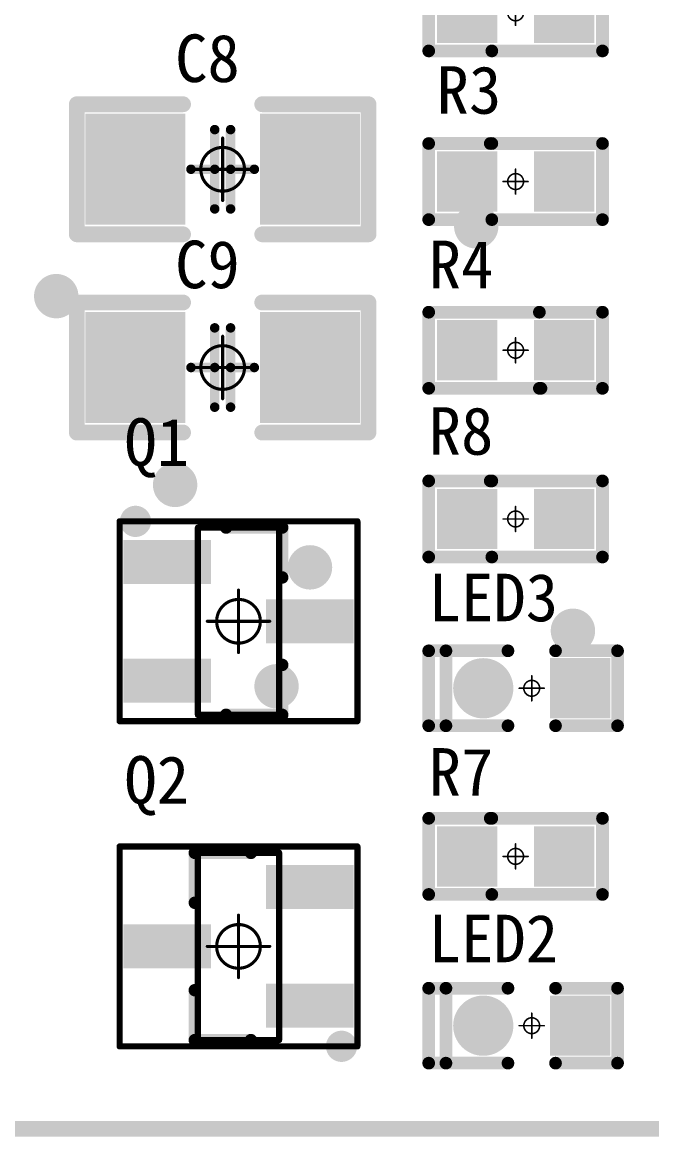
# Model space of a CAD drawing. Header units: millimetres. Extents: x 2.06 to 5.45, y 2.78 to 4.16.
# Drawn here: x 3.184 to 3.581, y 2.925 to 3.628 of the extents above; entities that cross this region are included whole.
import ezdxf

# ---------------------------------------------------------------- set-up
doc = ezdxf.new("R2010")
doc.units = ezdxf.units.MM
doc.header["$MEASUREMENT"] = 0
for name, color, linetype in [('BottomSolder', 6, 'Continuous'), ('Mechanical1', 6, 'Continuous'), ('Mechanical13', 56, 'Continuous'), ('Mechanical15', 56, 'Continuous'), ('MultiLayer', 9, 'Continuous'), ('TopOverlay', 2, 'Continuous'), ('TopPaste', 8, 'Continuous'), ('TopSolder', 216, 'Continuous'), ('ViaHoleLayer', 16, 'Continuous')]:
    doc.layers.add(name, color=color, linetype=linetype)

# ---------------------------------------------------------------- blocks, each defined once
blk = doc.blocks.new('R_0603_L_31')
at = {"layer": 'Mechanical15', "const_width": 0.001}
for points in [[(0, -0.00787), (0, 0.00787)], [(-0.00787, 0), (0.00787, 0)]]:
    blk.add_lwpolyline(points, dxfattribs=at)
at = {"layer": 'Mechanical15'}
for points, const_width in [([(-0.00025, 0.00787, 1), (0.00025, 0.00787, 1)], 0.0005), ([(-0.00812, 0, 1), (-0.00762, 0, 1)], 0.0005), ([(0.005, 0, 1), (-0.005, 0, 1)], 0.001), ([(-0.00525, 0, 1), (-0.00475, 0, 1)], 0.0005), ([(0.00475, 0, 1), (0.00525, 0, 1)], 0.0005), ([(0.00762, 0, 1), (0.00812, 0, 1)], 0.0005), ([(-0.00025, -0.00787, 1), (0.00025, -0.00787, 1)], 0.0005)]:
    blk.add_lwpolyline(points, format="xyb", close=True, dxfattribs=dict(at, const_width=const_width))
at = {"layer": 'TopOverlay', "const_width": 0.008}
for points in [[(-0.05482, 0.024), (-0.015, 0.024)], [(-0.05482, -0.024), (-0.05482, 0.024)], [(-0.016, 0.024), (0.05482, 0.024)], [(0.05482, -0.024), (0.05482, 0.024)], [(-0.05482, -0.024), (-0.015, -0.024)], [(-0.015, -0.024), (0.05482, -0.024)]]:
    blk.add_lwpolyline(points, dxfattribs=at)
at = {"layer": 'TopOverlay', "const_width": 0.004}
for points in [[(-0.05682, 0.024, 1), (-0.05282, 0.024, 1)], [(-0.05682, 0.024, 1), (-0.05282, 0.024, 1)], [(-0.018, 0.024, 1), (-0.014, 0.024, 1)], [(-0.017, 0.024, 1), (-0.013, 0.024, 1)], [(0.05282, 0.024, 1), (0.05682, 0.024, 1)], [(0.05282, 0.024, 1), (0.05682, 0.024, 1)], [(-0.05682, -0.024, 1), (-0.05282, -0.024, 1)], [(-0.05682, -0.024, 1), (-0.05282, -0.024, 1)], [(-0.017, -0.024, 1), (-0.013, -0.024, 1)], [(-0.017, -0.024, 1), (-0.013, -0.024, 1)], [(0.05282, -0.024, 1), (0.05682, -0.024, 1)], [(0.05282, -0.024, 1), (0.05682, -0.024, 1)]]:
    blk.add_lwpolyline(points, format="xyb", close=True, dxfattribs=at)
at = {"layer": 'TopPaste'}
for points in [[(-0.04559, -0.015), (-0.01559, -0.015), (-0.04559, 0.015), (-0.01559, 0.015)], [(0.01559, -0.015), (0.04559, -0.015), (0.01559, 0.015), (0.04559, 0.015)]]:
    blk.add_solid(points, dxfattribs=at)
at = {"layer": 'TopSolder'}
for points in [[(-0.04959, -0.019), (-0.01159, -0.019), (-0.04959, 0.019), (-0.01159, 0.019)], [(0.01159, -0.019), (0.04959, -0.019), (0.01159, 0.019), (0.04959, 0.019)]]:
    blk.add_solid(points, dxfattribs=at)
blk = doc.blocks.new('R_0603_L_32')
at = {"layer": 'Mechanical15', "const_width": 0.001}
for points in [[(0, -0.00787), (0, 0.00787)], [(-0.00787, 0), (0.00787, 0)]]:
    blk.add_lwpolyline(points, dxfattribs=at)
at = {"layer": 'Mechanical15'}
for points, const_width in [([(-0.00025, 0.00787, 1), (0.00025, 0.00787, 1)], 0.0005), ([(-0.00812, 0, 1), (-0.00762, 0, 1)], 0.0005), ([(0.005, 0, 1), (-0.005, 0, 1)], 0.001), ([(-0.00525, 0, 1), (-0.00475, 0, 1)], 0.0005), ([(0.00475, 0, 1), (0.00525, 0, 1)], 0.0005), ([(0.00762, 0, 1), (0.00812, 0, 1)], 0.0005), ([(-0.00025, -0.00787, 1), (0.00025, -0.00787, 1)], 0.0005)]:
    blk.add_lwpolyline(points, format="xyb", close=True, dxfattribs=dict(at, const_width=const_width))
at = {"layer": 'TopOverlay', "const_width": 0.008}
for points in [[(-0.05482, 0.024), (-0.015, 0.024)], [(-0.05482, -0.024), (-0.05482, 0.024)], [(-0.016, 0.024), (0.05482, 0.024)], [(0.05482, -0.024), (0.05482, 0.024)], [(-0.05482, -0.024), (-0.015, -0.024)], [(-0.015, -0.024), (0.05482, -0.024)]]:
    blk.add_lwpolyline(points, dxfattribs=at)
at = {"layer": 'TopOverlay', "const_width": 0.004}
for points in [[(-0.05682, 0.024, 1), (-0.05282, 0.024, 1)], [(-0.05682, 0.024, 1), (-0.05282, 0.024, 1)], [(-0.018, 0.024, 1), (-0.014, 0.024, 1)], [(-0.017, 0.024, 1), (-0.013, 0.024, 1)], [(0.05282, 0.024, 1), (0.05682, 0.024, 1)], [(0.05282, 0.024, 1), (0.05682, 0.024, 1)], [(-0.05682, -0.024, 1), (-0.05282, -0.024, 1)], [(-0.05682, -0.024, 1), (-0.05282, -0.024, 1)], [(-0.017, -0.024, 1), (-0.013, -0.024, 1)], [(-0.017, -0.024, 1), (-0.013, -0.024, 1)], [(0.05282, -0.024, 1), (0.05682, -0.024, 1)], [(0.05282, -0.024, 1), (0.05682, -0.024, 1)]]:
    blk.add_lwpolyline(points, format="xyb", close=True, dxfattribs=at)
at = {"layer": 'TopPaste'}
for points in [[(-0.04559, -0.015), (-0.01559, -0.015), (-0.04559, 0.015), (-0.01559, 0.015)], [(0.01559, -0.015), (0.04559, -0.015), (0.01559, 0.015), (0.04559, 0.015)]]:
    blk.add_solid(points, dxfattribs=at)
at = {"layer": 'TopSolder'}
for points in [[(-0.04959, -0.019), (-0.01159, -0.019), (-0.04959, 0.019), (-0.01159, 0.019)], [(0.01159, -0.019), (0.04959, -0.019), (0.01159, 0.019), (0.04959, 0.019)]]:
    blk.add_solid(points, dxfattribs=at)
blk = doc.blocks.new('R_0603_L_34')
at = {"layer": 'Mechanical15', "const_width": 0.001}
for points in [[(0, 0.00787), (0, -0.00787)], [(0.00787, 0), (-0.00787, 0)]]:
    blk.add_lwpolyline(points, dxfattribs=at)
at = {"layer": 'Mechanical15'}
for points, const_width in [([(-0.00025, 0.00787, 1), (0.00025, 0.00787, 1)], 0.0005), ([(-0.00812, 0, 1), (-0.00762, 0, 1)], 0.0005), ([(0.005, 0, 1), (-0.005, 0, 1)], 0.001), ([(-0.00525, 0, 1), (-0.00475, 0, 1)], 0.0005), ([(0.00475, 0, 1), (0.00525, 0, 1)], 0.0005), ([(0.00762, 0, 1), (0.00812, 0, 1)], 0.0005), ([(-0.00025, -0.00787, 1), (0.00025, -0.00787, 1)], 0.0005)]:
    blk.add_lwpolyline(points, format="xyb", close=True, dxfattribs=dict(at, const_width=const_width))
at = {"layer": 'TopOverlay', "const_width": 0.008}
for points in [[(-0.015, 0.024), (-0.05482, 0.024)], [(-0.05482, 0.024), (-0.05482, -0.024)], [(0.05482, 0.024), (-0.016, 0.024)], [(0.05482, 0.024), (0.05482, -0.024)], [(-0.015, -0.024), (-0.05482, -0.024)], [(0.05482, -0.024), (-0.015, -0.024)]]:
    blk.add_lwpolyline(points, dxfattribs=at)
at = {"layer": 'TopOverlay', "const_width": 0.004}
for points in [[(-0.05682, 0.024, 1), (-0.05282, 0.024, 1)], [(-0.05682, 0.024, 1), (-0.05282, 0.024, 1)], [(-0.018, 0.024, 1), (-0.014, 0.024, 1)], [(-0.017, 0.024, 1), (-0.013, 0.024, 1)], [(0.05282, 0.024, 1), (0.05682, 0.024, 1)], [(0.05282, 0.024, 1), (0.05682, 0.024, 1)], [(-0.05682, -0.024, 1), (-0.05282, -0.024, 1)], [(-0.05682, -0.024, 1), (-0.05282, -0.024, 1)], [(-0.017, -0.024, 1), (-0.013, -0.024, 1)], [(-0.017, -0.024, 1), (-0.013, -0.024, 1)], [(0.05282, -0.024, 1), (0.05682, -0.024, 1)], [(0.05282, -0.024, 1), (0.05682, -0.024, 1)]]:
    blk.add_lwpolyline(points, format="xyb", close=True, dxfattribs=at)
at = {"layer": 'TopPaste'}
for points in [[(-0.04559, -0.015), (-0.01559, -0.015), (-0.04559, 0.015), (-0.01559, 0.015)], [(0.01559, -0.015), (0.04559, -0.015), (0.01559, 0.015), (0.04559, 0.015)]]:
    blk.add_solid(points, dxfattribs=at)
at = {"layer": 'TopSolder'}
for points in [[(-0.04959, -0.019), (-0.01159, -0.019), (-0.04959, 0.019), (-0.01159, 0.019)], [(0.01159, -0.019), (0.04959, -0.019), (0.01159, 0.019), (0.04959, 0.019)]]:
    blk.add_solid(points, dxfattribs=at)
blk = doc.blocks.new('R_0603_L_35')
at = {"layer": 'Mechanical15', "const_width": 0.001}
for points in [[(0, -0.00787), (0, 0.00787)], [(-0.00787, 0), (0.00787, 0)]]:
    blk.add_lwpolyline(points, dxfattribs=at)
at = {"layer": 'Mechanical15'}
for points, const_width in [([(-0.00025, 0.00787, 1), (0.00025, 0.00787, 1)], 0.0005), ([(-0.00812, 0, 1), (-0.00762, 0, 1)], 0.0005), ([(0.005, 0, 1), (-0.005, 0, 1)], 0.001), ([(-0.00525, 0, 1), (-0.00475, 0, 1)], 0.0005), ([(0.00475, 0, 1), (0.00525, 0, 1)], 0.0005), ([(0.00762, 0, 1), (0.00812, 0, 1)], 0.0005), ([(-0.00025, -0.00787, 1), (0.00025, -0.00787, 1)], 0.0005)]:
    blk.add_lwpolyline(points, format="xyb", close=True, dxfattribs=dict(at, const_width=const_width))
at = {"layer": 'TopOverlay', "const_width": 0.008}
for points in [[(-0.05482, 0.024), (-0.015, 0.024)], [(-0.05482, -0.024), (-0.05482, 0.024)], [(-0.016, 0.024), (0.05482, 0.024)], [(0.05482, -0.024), (0.05482, 0.024)], [(-0.05482, -0.024), (-0.015, -0.024)], [(-0.015, -0.024), (0.05482, -0.024)]]:
    blk.add_lwpolyline(points, dxfattribs=at)
at = {"layer": 'TopOverlay', "const_width": 0.004}
for points in [[(-0.05682, 0.024, 1), (-0.05282, 0.024, 1)], [(-0.05682, 0.024, 1), (-0.05282, 0.024, 1)], [(-0.018, 0.024, 1), (-0.014, 0.024, 1)], [(-0.017, 0.024, 1), (-0.013, 0.024, 1)], [(0.05282, 0.024, 1), (0.05682, 0.024, 1)], [(0.05282, 0.024, 1), (0.05682, 0.024, 1)], [(-0.05682, -0.024, 1), (-0.05282, -0.024, 1)], [(-0.05682, -0.024, 1), (-0.05282, -0.024, 1)], [(-0.017, -0.024, 1), (-0.013, -0.024, 1)], [(-0.017, -0.024, 1), (-0.013, -0.024, 1)], [(0.05282, -0.024, 1), (0.05682, -0.024, 1)], [(0.05282, -0.024, 1), (0.05682, -0.024, 1)]]:
    blk.add_lwpolyline(points, format="xyb", close=True, dxfattribs=at)
at = {"layer": 'TopPaste'}
for points in [[(-0.04559, -0.015), (-0.01559, -0.015), (-0.04559, 0.015), (-0.01559, 0.015)], [(0.01559, -0.015), (0.04559, -0.015), (0.01559, 0.015), (0.04559, 0.015)]]:
    blk.add_solid(points, dxfattribs=at)
at = {"layer": 'TopSolder'}
for points in [[(-0.04959, -0.019), (-0.01159, -0.019), (-0.04959, 0.019), (-0.01159, 0.019)], [(0.01159, -0.019), (0.04959, -0.019), (0.01159, 0.019), (0.04959, 0.019)]]:
    blk.add_solid(points, dxfattribs=at)
blk = doc.blocks.new('R_0603_L_36')
at = {"layer": 'Mechanical15', "const_width": 0.001}
for points in [[(0, -0.00787), (0, 0.00788)], [(-0.00787, 0), (0.00787, 0)]]:
    blk.add_lwpolyline(points, dxfattribs=at)
at = {"layer": 'Mechanical15'}
for points, const_width in [([(-0.00025, 0.00788, 1), (0.00025, 0.00788, 1)], 0.0005), ([(-0.00812, 0, 1), (-0.00762, 0, 1)], 0.0005), ([(0.005, 0, 1), (-0.005, 0, 1)], 0.001), ([(-0.00525, 0, 1), (-0.00475, 0, 1)], 0.0005), ([(0.00475, 0, 1), (0.00525, 0, 1)], 0.0005), ([(0.00762, 0, 1), (0.00812, 0, 1)], 0.0005), ([(-0.00025, -0.00787, 1), (0.00025, -0.00787, 1)], 0.0005)]:
    blk.add_lwpolyline(points, format="xyb", close=True, dxfattribs=dict(at, const_width=const_width))
at = {"layer": 'TopOverlay', "const_width": 0.008}
for points in [[(-0.05482, 0.024), (-0.015, 0.024)], [(-0.05482, -0.024), (-0.05482, 0.024)], [(-0.016, 0.024), (0.05482, 0.024)], [(0.05482, -0.024), (0.05482, 0.024)], [(-0.05482, -0.024), (-0.015, -0.024)], [(-0.015, -0.024), (0.05482, -0.024)]]:
    blk.add_lwpolyline(points, dxfattribs=at)
at = {"layer": 'TopOverlay', "const_width": 0.004}
for points in [[(-0.05682, 0.024, 1), (-0.05282, 0.024, 1)], [(-0.05682, 0.024, 1), (-0.05282, 0.024, 1)], [(-0.018, 0.024, 1), (-0.014, 0.024, 1)], [(-0.017, 0.024, 1), (-0.013, 0.024, 1)], [(0.05282, 0.024, 1), (0.05682, 0.024, 1)], [(0.05282, 0.024, 1), (0.05682, 0.024, 1)], [(-0.05682, -0.024, 1), (-0.05282, -0.024, 1)], [(-0.05682, -0.024, 1), (-0.05282, -0.024, 1)], [(-0.017, -0.024, 1), (-0.013, -0.024, 1)], [(-0.017, -0.024, 1), (-0.013, -0.024, 1)], [(0.05282, -0.024, 1), (0.05682, -0.024, 1)], [(0.05282, -0.024, 1), (0.05682, -0.024, 1)]]:
    blk.add_lwpolyline(points, format="xyb", close=True, dxfattribs=at)
at = {"layer": 'TopPaste'}
for points in [[(-0.04559, -0.015), (-0.01559, -0.015), (-0.04559, 0.015), (-0.01559, 0.015)], [(0.01559, -0.015), (0.04559, -0.015), (0.01559, 0.015), (0.04559, 0.015)]]:
    blk.add_solid(points, dxfattribs=at)
at = {"layer": 'TopSolder'}
for points in [[(-0.04959, -0.019), (-0.01159, -0.019), (-0.04959, 0.019), (-0.01159, 0.019)], [(0.01159, -0.019), (0.04959, -0.019), (0.01159, 0.019), (0.04959, 0.019)]]:
    blk.add_solid(points, dxfattribs=at)
blk = doc.blocks.new('SOT23_3N_38')
at = {"layer": 'Mechanical13', "const_width": 0.00394}
for points in [[(-0.05906, 0.02559), (-0.05906, -0.02559)], [(-0.05906, 0.02559), (0.05906, 0.02559)], [(0.05906, 0.02559), (0.05906, -0.02559)], [(-0.05906, -0.02559), (0.05906, -0.02559)]]:
    blk.add_lwpolyline(points, dxfattribs=at)
at = {"layer": 'Mechanical13', "const_width": 0.00197}
for points in [[(-0.06004, 0.02559, 1), (-0.05807, 0.02559, 1)], [(-0.06004, 0.02559, 1), (-0.05807, 0.02559, 1)], [(0.05807, 0.02559, 1), (0.06004, 0.02559, 1)], [(0.05807, 0.02559, 1), (0.06004, 0.02559, 1)], [(-0.06004, -0.02559, 1), (-0.05807, -0.02559, 1)], [(-0.06004, -0.02559, 1), (-0.05807, -0.02559, 1)], [(0.05807, -0.02559, 1), (0.06004, -0.02559, 1)], [(0.05807, -0.02559, 1), (0.06004, -0.02559, 1)]]:
    blk.add_lwpolyline(points, format="xyb", close=True, dxfattribs=at)
at = {"layer": 'Mechanical15'}
for points, const_width in [([(-0.06299, 0.075), (-0.06299, -0.075)], 0.00394), ([(-0.06299, 0.075), (0.06299, 0.075)], 0.00394), ([(0.06299, 0.075), (0.06299, -0.075)], 0.00394), ([(0, 0.01968), (0, -0.01969)], 0.00197), ([(-0.01968, 0), (0.01969, 0)], 0.00197), ([(-0.06299, -0.075), (0.06299, -0.075)], 0.00394)]:
    blk.add_lwpolyline(points, dxfattribs=dict(at, const_width=const_width))
for points, const_width in [([(-0.06398, 0.075, 1), (-0.06201, 0.075, 1)], 0.00197), ([(-0.06398, 0.075, 1), (-0.06201, 0.075, 1)], 0.00197), ([(0.06201, 0.075, 1), (0.06398, 0.075, 1)], 0.00197), ([(0.06201, 0.075, 1), (0.06398, 0.075, 1)], 0.00197), ([(0.01378, 0, 1), (-0.01378, 0, 1)], 0.00197), ([(-0.00049, 0.01968, 1), (0.00049, 0.01968, 1)], 0.000984), ([(-0.02018, 0, 1), (-0.01919, 0, 1)], 0.000984), ([(-0.01427, 0, 1), (-0.01329, 0, 1)], 0.000984), ([(0.01329, 0, 1), (0.01427, 0, 1)], 0.000984), ([(0.01919, 0, 1), (0.02018, 0, 1)], 0.000984), ([(-0.00049, -0.01969, 1), (0.00049, -0.01969, 1)], 0.000984), ([(-0.06398, -0.075, 1), (-0.06201, -0.075, 1)], 0.00197), ([(-0.06398, -0.075, 1), (-0.06201, -0.075, 1)], 0.00197), ([(0.06201, -0.075, 1), (0.06398, -0.075, 1)], 0.00197), ([(0.06201, -0.075, 1), (0.06398, -0.075, 1)], 0.00197)]:
    blk.add_lwpolyline(points, format="xyb", close=True, dxfattribs=dict(at, const_width=const_width))
at = {"layer": 'TopOverlay', "const_width": 0.00787}
for points in [[(-0.05911, 0.02756), (-0.02761, 0.02756)], [(-0.05911, 0.02756), (-0.05911, -0.00787)], [(0.0275, 0.02756), (0.059, 0.02756)], [(0.059, 0.02756), (0.059, -0.00787)]]:
    blk.add_lwpolyline(points, dxfattribs=at)
at = {"layer": 'TopOverlay'}
for points, const_width in [([(-0.06108, 0.02756, 1), (-0.05714, 0.02756, 1)], 0.00394), ([(-0.06108, 0.02756, 1), (-0.05714, 0.02756, 1)], 0.00394), ([(-0.02958, 0.02756, 1), (-0.02565, 0.02756, 1)], 0.00394), ([(0.02554, 0.02756, 1), (0.02947, 0.02756, 1)], 0.00394), ([(0.05703, 0.02756, 1), (0.06097, 0.02756, 1)], 0.00394), ([(0.05703, 0.02756, 1), (0.06097, 0.02756, 1)], 0.00394), ([(-0.06108, -0.00787, 1), (-0.05714, -0.00787, 1)], 0.00394), ([(0.05703, -0.00787, 1), (0.06097, -0.00787, 1)], 0.00394), ([(-0.05807, -0.065, 1), (-0.06791, -0.065, 1)], 0.00984), ([(-0.07037, -0.065, 1), (-0.06545, -0.065, 1)], 0.00492), ([(-0.06053, -0.065, 1), (-0.05561, -0.065, 1)], 0.00492)]:
    blk.add_lwpolyline(points, format="xyb", close=True, dxfattribs=dict(at, const_width=const_width))
at = {"layer": 'TopPaste'}
for points in [[(0.00984, 0.06862), (-0.00984, 0.06862), (0.00984, 0.02138), (-0.00984, 0.02138)], [(-0.02756, -0.02138), (-0.04724, -0.02138), (-0.02756, -0.06862), (-0.04724, -0.06862)], [(0.04724, -0.02138), (0.02756, -0.02138), (0.04724, -0.06862), (0.02756, -0.06862)]]:
    blk.add_solid(points, dxfattribs=at)
at = {"layer": 'TopSolder'}
for points in [[(0.01384, 0.07262), (-0.01384, 0.07262), (0.01384, 0.01738), (-0.01384, 0.01738)], [(-0.02356, -0.01738), (-0.05124, -0.01738), (-0.02356, -0.07262), (-0.05124, -0.07262)], [(0.05124, -0.01738), (0.02356, -0.01738), (0.05124, -0.07262), (0.02356, -0.07262)]]:
    blk.add_solid(points, dxfattribs=at)
blk = doc.blocks.new('SOT23_3N_39')
at = {"layer": 'Mechanical13', "const_width": 0.00394}
for points in [[(-0.05906, -0.02559), (-0.05906, 0.02559)], [(0.05906, 0.02559), (-0.05906, 0.02559)], [(0.05906, -0.02559), (0.05906, 0.02559)], [(0.05906, -0.02559), (-0.05906, -0.02559)]]:
    blk.add_lwpolyline(points, dxfattribs=at)
at = {"layer": 'Mechanical13', "const_width": 0.00197}
for points in [[(-0.06004, 0.02559, 1), (-0.05807, 0.02559, 1)], [(-0.06004, 0.02559, 1), (-0.05807, 0.02559, 1)], [(0.05807, 0.02559, 1), (0.06004, 0.02559, 1)], [(0.05807, 0.02559, 1), (0.06004, 0.02559, 1)], [(-0.06004, -0.02559, 1), (-0.05807, -0.02559, 1)], [(-0.06004, -0.02559, 1), (-0.05807, -0.02559, 1)], [(0.05807, -0.02559, 1), (0.06004, -0.02559, 1)], [(0.05807, -0.02559, 1), (0.06004, -0.02559, 1)]]:
    blk.add_lwpolyline(points, format="xyb", close=True, dxfattribs=at)
at = {"layer": 'Mechanical15'}
for points, const_width in [([(-0.06299, -0.075), (-0.06299, 0.075)], 0.00394), ([(0.06299, 0.075), (-0.06299, 0.075)], 0.00394), ([(0.06299, -0.075), (0.06299, 0.075)], 0.00394), ([(0, -0.01968), (0, 0.01969)], 0.00197), ([(0.01968, 0), (-0.01969, 0)], 0.00197), ([(0.06299, -0.075), (-0.06299, -0.075)], 0.00394)]:
    blk.add_lwpolyline(points, dxfattribs=dict(at, const_width=const_width))
for points, const_width in [([(-0.06398, 0.075, 1), (-0.06201, 0.075, 1)], 0.00197), ([(-0.06398, 0.075, 1), (-0.06201, 0.075, 1)], 0.00197), ([(0.06201, 0.075, 1), (0.06398, 0.075, 1)], 0.00197), ([(0.06201, 0.075, 1), (0.06398, 0.075, 1)], 0.00197), ([(0.01378, 0, 1), (-0.01378, 0, 1)], 0.00197), ([(-0.00049, 0.01969, 1), (0.00049, 0.01969, 1)], 0.000984), ([(-0.02018, 0, 1), (-0.01919, 0, 1)], 0.000984), ([(-0.01427, 0, 1), (-0.01329, 0, 1)], 0.000984), ([(0.01329, 0, 1), (0.01427, 0, 1)], 0.000984), ([(0.01919, 0, 1), (0.02018, 0, 1)], 0.000984), ([(-0.00049, -0.01968, 1), (0.00049, -0.01968, 1)], 0.000984), ([(-0.06398, -0.075, 1), (-0.06201, -0.075, 1)], 0.00197), ([(-0.06398, -0.075, 1), (-0.06201, -0.075, 1)], 0.00197), ([(0.06201, -0.075, 1), (0.06398, -0.075, 1)], 0.00197), ([(0.06201, -0.075, 1), (0.06398, -0.075, 1)], 0.00197)]:
    blk.add_lwpolyline(points, format="xyb", close=True, dxfattribs=dict(at, const_width=const_width))
at = {"layer": 'TopOverlay', "const_width": 0.00787}
for points in [[(-0.02761, 0.02756), (-0.05911, 0.02756)], [(-0.05911, -0.00787), (-0.05911, 0.02756)], [(0.059, 0.02756), (0.0275, 0.02756)], [(0.059, -0.00787), (0.059, 0.02756)]]:
    blk.add_lwpolyline(points, dxfattribs=at)
at = {"layer": 'TopOverlay'}
for points, const_width in [([(-0.06108, 0.02756, 1), (-0.05714, 0.02756, 1)], 0.00394), ([(-0.06108, 0.02756, 1), (-0.05714, 0.02756, 1)], 0.00394), ([(-0.02958, 0.02756, 1), (-0.02565, 0.02756, 1)], 0.00394), ([(0.02554, 0.02756, 1), (0.02947, 0.02756, 1)], 0.00394), ([(0.05703, 0.02756, 1), (0.06097, 0.02756, 1)], 0.00394), ([(0.05703, 0.02756, 1), (0.06097, 0.02756, 1)], 0.00394), ([(-0.06108, -0.00787, 1), (-0.05714, -0.00787, 1)], 0.00394), ([(0.05703, -0.00787, 1), (0.06097, -0.00787, 1)], 0.00394), ([(-0.05807, -0.065, 1), (-0.06791, -0.065, 1)], 0.00984), ([(-0.07037, -0.065, 1), (-0.06545, -0.065, 1)], 0.00492), ([(-0.06053, -0.065, 1), (-0.05561, -0.065, 1)], 0.00492)]:
    blk.add_lwpolyline(points, format="xyb", close=True, dxfattribs=dict(at, const_width=const_width))
at = {"layer": 'TopPaste'}
for points in [[(0.00984, 0.06862), (-0.00984, 0.06862), (0.00984, 0.02138), (-0.00984, 0.02138)], [(-0.02756, -0.02138), (-0.04724, -0.02138), (-0.02756, -0.06862), (-0.04724, -0.06862)], [(0.04724, -0.02138), (0.02756, -0.02138), (0.04724, -0.06862), (0.02756, -0.06862)]]:
    blk.add_solid(points, dxfattribs=at)
at = {"layer": 'TopSolder'}
for points in [[(0.01384, 0.07262), (-0.01384, 0.07262), (0.01384, 0.01738), (-0.01384, 0.01738)], [(-0.02356, -0.01738), (-0.05124, -0.01738), (-0.02356, -0.07262), (-0.05124, -0.07262)], [(0.05124, -0.01738), (0.02356, -0.01738), (0.05124, -0.07262), (0.02356, -0.07262)]]:
    blk.add_solid(points, dxfattribs=at)
blk = doc.blocks.new('LED_0603R_40')
at = {"layer": 'Mechanical15', "const_width": 0.001}
for points in [[(0, 0.00787), (0, -0.00788)], [(0.00787, -0.00001), (-0.00788, -0.00001)]]:
    blk.add_lwpolyline(points, dxfattribs=at)
at = {"layer": 'Mechanical15'}
for points, const_width in [([(-0.00025, 0.00787, 1), (0.00025, 0.00787, 1)], 0.0005), ([(-0.00813, -0.00001, 1), (-0.00763, -0.00001, 1)], 0.0005), ([(0.005, 0, 1), (-0.005, 0, 1)], 0.001), ([(-0.00525, 0, 1), (-0.00475, 0, 1)], 0.0005), ([(0.00475, 0, 1), (0.00525, 0, 1)], 0.0005), ([(0.00762, -0.00001, 1), (0.00812, -0.00001, 1)], 0.0005), ([(-0.00025, -0.00788, 1), (0.00025, -0.00788, 1)], 0.0005)]:
    blk.add_lwpolyline(points, format="xyb", close=True, dxfattribs=dict(at, const_width=const_width))
at = {"layer": 'TopOverlay', "const_width": 0.008}
for points in [[(-0.05414, 0.02362), (-0.05414, -0.02363)], [(-0.01501, 0.02362), (-0.05414, 0.02362)], [(0.065, 0.02362), (0.01499, 0.02362)], [(0.05413, 0.02362), (0.05413, -0.02363)], [(0.065, 0.02362), (0.065, -0.02363)], [(-0.01501, -0.02363), (-0.05414, -0.02363)], [(0.065, -0.02363), (0.01499, -0.02363)]]:
    blk.add_lwpolyline(points, dxfattribs=at)
at = {"layer": 'TopOverlay', "const_width": 0.004}
for points in [[(-0.05614, 0.02362, 1), (-0.05214, 0.02362, 1)], [(-0.05614, 0.02362, 1), (-0.05214, 0.02362, 1)], [(-0.01701, 0.02362, 1), (-0.01301, 0.02362, 1)], [(0.01299, 0.02362, 1), (0.01699, 0.02362, 1)], [(0.05213, 0.02362, 1), (0.05613, 0.02362, 1)], [(0.063, 0.02362, 1), (0.067, 0.02362, 1)], [(0.063, 0.02362, 1), (0.067, 0.02362, 1)], [(-0.05614, -0.02363, 1), (-0.05214, -0.02363, 1)], [(-0.05614, -0.02363, 1), (-0.05214, -0.02363, 1)], [(-0.01701, -0.02363, 1), (-0.01301, -0.02363, 1)], [(0.01299, -0.02363, 1), (0.01699, -0.02363, 1)], [(0.05213, -0.02363, 1), (0.05613, -0.02363, 1)], [(0.063, -0.02363, 1), (0.067, -0.02363, 1)], [(0.063, -0.02363, 1), (0.067, -0.02363, 1)]]:
    blk.add_lwpolyline(points, format="xyb", close=True, dxfattribs=at)
at = {"layer": 'TopPaste', "const_width": 0.015}
blk.add_lwpolyline([(0.02309, -0.00001, 1), (0.03809, -0.00001, 1)], format="xyb", close=True, dxfattribs=at)
at = {"layer": 'TopPaste'}
blk.add_solid([(-0.04559, -0.01501), (-0.01559, -0.01501), (-0.04559, 0.01499), (-0.01559, 0.01499)], dxfattribs=at)
at = {"layer": 'TopSolder', "const_width": 0.019}
blk.add_lwpolyline([(0.02109, -0.00001, 1), (0.04009, -0.00001, 1)], format="xyb", close=True, dxfattribs=at)
at = {"layer": 'TopSolder'}
blk.add_solid([(-0.04959, -0.01901), (-0.01159, -0.01901), (-0.04959, 0.01899), (-0.01159, 0.01899)], dxfattribs=at)
blk = doc.blocks.new('LED_0603R_41')
at = {"layer": 'Mechanical15', "const_width": 0.001}
for points in [[(0, 0.00787), (0, -0.00788)], [(0.00787, 0), (-0.00788, 0)]]:
    blk.add_lwpolyline(points, dxfattribs=at)
at = {"layer": 'Mechanical15'}
for points, const_width in [([(-0.00025, 0.00787, 1), (0.00025, 0.00787, 1)], 0.0005), ([(-0.00813, 0, 1), (-0.00763, 0, 1)], 0.0005), ([(0.005, 0, 1), (-0.005, 0, 1)], 0.001), ([(-0.00525, 0, 1), (-0.00475, 0, 1)], 0.0005), ([(0.00475, 0, 1), (0.00525, 0, 1)], 0.0005), ([(0.00762, 0, 1), (0.00812, 0, 1)], 0.0005), ([(-0.00025, -0.00788, 1), (0.00025, -0.00788, 1)], 0.0005)]:
    blk.add_lwpolyline(points, format="xyb", close=True, dxfattribs=dict(at, const_width=const_width))
at = {"layer": 'TopOverlay', "const_width": 0.008}
for points in [[(-0.05414, 0.02362), (-0.05414, -0.02363)], [(-0.01501, 0.02362), (-0.05414, 0.02362)], [(0.065, 0.02362), (0.01499, 0.02362)], [(0.05413, 0.02362), (0.05413, -0.02363)], [(0.065, 0.02362), (0.065, -0.02363)], [(-0.01501, -0.02363), (-0.05414, -0.02363)], [(0.065, -0.02363), (0.01499, -0.02363)]]:
    blk.add_lwpolyline(points, dxfattribs=at)
at = {"layer": 'TopOverlay', "const_width": 0.004}
for points in [[(-0.05614, 0.02362, 1), (-0.05214, 0.02362, 1)], [(-0.05614, 0.02362, 1), (-0.05214, 0.02362, 1)], [(-0.01701, 0.02362, 1), (-0.01301, 0.02362, 1)], [(0.01299, 0.02362, 1), (0.01699, 0.02362, 1)], [(0.05213, 0.02362, 1), (0.05613, 0.02362, 1)], [(0.063, 0.02362, 1), (0.067, 0.02362, 1)], [(0.063, 0.02362, 1), (0.067, 0.02362, 1)], [(-0.05614, -0.02363, 1), (-0.05214, -0.02363, 1)], [(-0.05614, -0.02363, 1), (-0.05214, -0.02363, 1)], [(-0.01701, -0.02363, 1), (-0.01301, -0.02363, 1)], [(0.01299, -0.02363, 1), (0.01699, -0.02363, 1)], [(0.05213, -0.02363, 1), (0.05613, -0.02363, 1)], [(0.063, -0.02363, 1), (0.067, -0.02363, 1)], [(0.063, -0.02363, 1), (0.067, -0.02363, 1)]]:
    blk.add_lwpolyline(points, format="xyb", close=True, dxfattribs=at)
at = {"layer": 'TopPaste', "const_width": 0.015}
blk.add_lwpolyline([(0.02309, 0, 1), (0.03809, 0, 1)], format="xyb", close=True, dxfattribs=at)
at = {"layer": 'TopPaste'}
blk.add_solid([(-0.04559, -0.015), (-0.01559, -0.015), (-0.04559, 0.015), (-0.01559, 0.015)], dxfattribs=at)
at = {"layer": 'TopSolder', "const_width": 0.019}
blk.add_lwpolyline([(0.02109, 0, 1), (0.04009, 0, 1)], format="xyb", close=True, dxfattribs=at)
at = {"layer": 'TopSolder'}
blk.add_solid([(-0.04959, -0.019), (-0.01159, -0.019), (-0.04959, 0.019), (-0.01159, 0.019)], dxfattribs=at)
blk = doc.blocks.new('C_1206_L_47')
at = {"layer": 'Mechanical15'}
for points, const_width in [([(0.01378, 0, 1), (-0.01378, 0, 1)], 0.00197), ([(-0.00049, 0.01969, 1), (0.00049, 0.01969, 1)], 0.000984), ([(-0.02018, 0, 1), (-0.01919, 0, 1)], 0.000984), ([(-0.01427, 0, 1), (-0.01329, 0, 1)], 0.000984), ([(0.01329, 0, 1), (0.01427, 0, 1)], 0.000984), ([(0.01919, 0, 1), (0.02018, 0, 1)], 0.000984), ([(-0.00049, -0.01968, 1), (0.00049, -0.01968, 1)], 0.000984)]:
    blk.add_lwpolyline(points, format="xyb", close=True, dxfattribs=dict(at, const_width=const_width))
at = {"layer": 'Mechanical15', "const_width": 0.00197}
for points in [[(0, -0.01968), (0, 0.01969)], [(-0.01968, 0), (0.01969, 0)]]:
    blk.add_lwpolyline(points, dxfattribs=at)
at = {"layer": 'TopOverlay'}
for points, const_width in [([(-0.092, -0.041), (-0.092, 0.041)], 0.01), ([(-0.092, 0.041), (-0.025, 0.041)], 0.01), ([(0.025, 0.041), (0.092, 0.041)], 0.01), ([(0.092, -0.041), (0.092, 0.041)], 0.01), ([(-0.005, -0.025), (-0.005, 0.025)], 0.006), ([(0.005, -0.025), (0.005, 0.025)], 0.006), ([(-0.02, 0), (-0.005, 0)], 0.006), ([(0.005, 0), (0.02, 0)], 0.006), ([(-0.092, -0.041), (-0.025, -0.041)], 0.01), ([(0.025, -0.041), (0.092, -0.041)], 0.01)]:
    blk.add_lwpolyline(points, dxfattribs=dict(at, const_width=const_width))
for points, const_width in [([(-0.0945, 0.041, 1), (-0.0895, 0.041, 1)], 0.005), ([(-0.0945, 0.041, 1), (-0.0895, 0.041, 1)], 0.005), ([(-0.0275, 0.041, 1), (-0.0225, 0.041, 1)], 0.005), ([(0.0225, 0.041, 1), (0.0275, 0.041, 1)], 0.005), ([(0.0895, 0.041, 1), (0.0945, 0.041, 1)], 0.005), ([(0.0895, 0.041, 1), (0.0945, 0.041, 1)], 0.005), ([(-0.0065, 0.025, 1), (-0.0035, 0.025, 1)], 0.003), ([(0.0035, 0.025, 1), (0.0065, 0.025, 1)], 0.003), ([(-0.0215, 0, 1), (-0.0185, 0, 1)], 0.003), ([(-0.0065, 0, 1), (-0.0035, 0, 1)], 0.003), ([(0.0035, 0, 1), (0.0065, 0, 1)], 0.003), ([(0.0185, 0, 1), (0.0215, 0, 1)], 0.003), ([(-0.0065, -0.025, 1), (-0.0035, -0.025, 1)], 0.003), ([(0.0035, -0.025, 1), (0.0065, -0.025, 1)], 0.003), ([(-0.0945, -0.041, 1), (-0.0895, -0.041, 1)], 0.005), ([(-0.0945, -0.041, 1), (-0.0895, -0.041, 1)], 0.005), ([(-0.0275, -0.041, 1), (-0.0225, -0.041, 1)], 0.005), ([(0.0225, -0.041, 1), (0.0275, -0.041, 1)], 0.005), ([(0.0895, -0.041, 1), (0.0945, -0.041, 1)], 0.005), ([(0.0895, -0.041, 1), (0.0945, -0.041, 1)], 0.005)]:
    blk.add_lwpolyline(points, format="xyb", close=True, dxfattribs=dict(at, const_width=const_width))
at = {"layer": 'TopPaste'}
for points in [[(-0.08262, -0.031), (-0.02762, -0.031), (-0.08262, 0.031), (-0.02762, 0.031)], [(0.08261, 0.031), (0.02761, 0.031), (0.08261, -0.031), (0.02761, -0.031)]]:
    blk.add_solid(points, dxfattribs=at)
at = {"layer": 'TopSolder'}
for points in [[(-0.08662, -0.035), (-0.02362, -0.035), (-0.08662, 0.035), (-0.02362, 0.035)], [(0.08661, 0.035), (0.02361, 0.035), (0.08661, -0.035), (0.02361, -0.035)]]:
    blk.add_solid(points, dxfattribs=at)
blk = doc.blocks.new('C_1206_L_48')
at = {"layer": 'Mechanical15'}
for points, const_width in [([(0.01378, 0, 1), (-0.01378, 0, 1)], 0.00197), ([(-0.00049, 0.01969, 1), (0.00049, 0.01969, 1)], 0.000984), ([(-0.02018, 0, 1), (-0.01919, 0, 1)], 0.000984), ([(-0.01427, 0, 1), (-0.01329, 0, 1)], 0.000984), ([(0.01329, 0, 1), (0.01427, 0, 1)], 0.000984), ([(0.01919, 0, 1), (0.02018, 0, 1)], 0.000984), ([(-0.00049, -0.01968, 1), (0.00049, -0.01968, 1)], 0.000984)]:
    blk.add_lwpolyline(points, format="xyb", close=True, dxfattribs=dict(at, const_width=const_width))
at = {"layer": 'Mechanical15', "const_width": 0.00197}
for points in [[(0, -0.01968), (0, 0.01969)], [(-0.01968, 0), (0.01969, 0)]]:
    blk.add_lwpolyline(points, dxfattribs=at)
at = {"layer": 'TopOverlay'}
for points, const_width in [([(-0.092, -0.041), (-0.092, 0.041)], 0.01), ([(-0.092, 0.041), (-0.025, 0.041)], 0.01), ([(0.025, 0.041), (0.092, 0.041)], 0.01), ([(0.092, -0.041), (0.092, 0.041)], 0.01), ([(-0.005, -0.025), (-0.005, 0.025)], 0.006), ([(0.005, -0.025), (0.005, 0.025)], 0.006), ([(-0.02, 0), (-0.005, 0)], 0.006), ([(0.005, 0), (0.02, 0)], 0.006), ([(-0.092, -0.041), (-0.025, -0.041)], 0.01), ([(0.025, -0.041), (0.092, -0.041)], 0.01)]:
    blk.add_lwpolyline(points, dxfattribs=dict(at, const_width=const_width))
for points, const_width in [([(-0.0945, 0.041, 1), (-0.0895, 0.041, 1)], 0.005), ([(-0.0945, 0.041, 1), (-0.0895, 0.041, 1)], 0.005), ([(-0.0275, 0.041, 1), (-0.0225, 0.041, 1)], 0.005), ([(0.0225, 0.041, 1), (0.0275, 0.041, 1)], 0.005), ([(0.0895, 0.041, 1), (0.0945, 0.041, 1)], 0.005), ([(0.0895, 0.041, 1), (0.0945, 0.041, 1)], 0.005), ([(-0.0065, 0.025, 1), (-0.0035, 0.025, 1)], 0.003), ([(0.0035, 0.025, 1), (0.0065, 0.025, 1)], 0.003), ([(-0.0215, 0, 1), (-0.0185, 0, 1)], 0.003), ([(-0.0065, 0, 1), (-0.0035, 0, 1)], 0.003), ([(0.0035, 0, 1), (0.0065, 0, 1)], 0.003), ([(0.0185, 0, 1), (0.0215, 0, 1)], 0.003), ([(-0.0065, -0.025, 1), (-0.0035, -0.025, 1)], 0.003), ([(0.0035, -0.025, 1), (0.0065, -0.025, 1)], 0.003), ([(-0.0945, -0.041, 1), (-0.0895, -0.041, 1)], 0.005), ([(-0.0945, -0.041, 1), (-0.0895, -0.041, 1)], 0.005), ([(-0.0275, -0.041, 1), (-0.0225, -0.041, 1)], 0.005), ([(0.0225, -0.041, 1), (0.0275, -0.041, 1)], 0.005), ([(0.0895, -0.041, 1), (0.0945, -0.041, 1)], 0.005), ([(0.0895, -0.041, 1), (0.0945, -0.041, 1)], 0.005)]:
    blk.add_lwpolyline(points, format="xyb", close=True, dxfattribs=dict(at, const_width=const_width))
at = {"layer": 'TopPaste'}
for points in [[(-0.08262, -0.031), (-0.02762, -0.031), (-0.08262, 0.031), (-0.02762, 0.031)], [(0.08261, 0.031), (0.02761, 0.031), (0.08261, -0.031), (0.02761, -0.031)]]:
    blk.add_solid(points, dxfattribs=at)
at = {"layer": 'TopSolder'}
for points in [[(-0.08662, -0.035), (-0.02362, -0.035), (-0.08662, 0.035), (-0.02362, 0.035)], [(0.08661, 0.035), (0.02361, 0.035), (0.08661, -0.035), (0.02361, -0.035)]]:
    blk.add_solid(points, dxfattribs=at)

msp = doc.modelspace()

# ---------------------------------------------------------------- linework, layer by layer
at = {"layer": 'BottomSolder', "const_width": 0.014}
for points in [[(3.463, 3.499, 1), (3.477, 3.499, 1)], [(3.198, 3.455, 1), (3.212, 3.455, 1)], [(3.273, 3.336, 1), (3.287, 3.336, 1)], [(3.35811, 3.284, 1), (3.37211, 3.284, 1)], [(3.524, 3.244, 1), (3.538, 3.244, 1)], [(3.337, 3.209, 1), (3.351, 3.209, 1)]]:
    msp.add_lwpolyline(points, format="xyb", close=True, dxfattribs=at)
at = {"layer": 'Mechanical1', "const_width": 0.01}
msp.add_lwpolyline([(2.165, 2.93), (5.38, 2.93)], dxfattribs=at)
at = {"layer": 'MultiLayer', "const_width": 0.01}
for points in [[(3.465, 3.499, 1), (3.475, 3.499, 1)], [(3.2, 3.455, 1), (3.21, 3.455, 1)], [(3.275, 3.336, 1), (3.285, 3.336, 1)], [(3.36011, 3.284, 1), (3.37011, 3.284, 1)], [(3.526, 3.244, 1), (3.536, 3.244, 1)], [(3.339, 3.209, 1), (3.349, 3.209, 1)]]:
    msp.add_lwpolyline(points, format="xyb", close=True, dxfattribs=at)
at = {"layer": 'TopSolder', "const_width": 0.014}
for points in [[(3.463, 3.499, 1), (3.477, 3.499, 1)], [(3.198, 3.455, 1), (3.212, 3.455, 1)], [(3.273, 3.336, 1), (3.287, 3.336, 1)], [(3.35811, 3.284, 1), (3.37211, 3.284, 1)], [(3.524, 3.244, 1), (3.538, 3.244, 1)], [(3.337, 3.209, 1), (3.351, 3.209, 1)]]:
    msp.add_lwpolyline(points, format="xyb", close=True, dxfattribs=at)
at = {"layer": 'ViaHoleLayer', "const_width": 0.0075}
for points in [[(3.46625, 3.499, 1), (3.47375, 3.499, 1)], [(3.20125, 3.455, 1), (3.20875, 3.455, 1)], [(3.27625, 3.336, 1), (3.28375, 3.336, 1)], [(3.36136, 3.284, 1), (3.36886, 3.284, 1)], [(3.52725, 3.244, 1), (3.53475, 3.244, 1)], [(3.34025, 3.209, 1), (3.34775, 3.209, 1)]]:
    msp.add_lwpolyline(points, format="xyb", close=True, dxfattribs=at)

# ---------------------------------------------------------------- block references
for name, p in [('R_0603_L_36', (3.49483, 3.63362)), ('R_0603_L_35', (3.49483, 3.52725)), ('R_0603_L_31', (3.49483, 3.3145)), ('R_0603_L_32', (3.49483, 3.10175))]:
    msp.add_blockref(name, p)
for name, p, rotation in [('C_1206_L_48', (3.31, 3.535), 360), ('C_1206_L_47', (3.31, 3.41), 360), ('R_0603_L_34', (3.49483, 3.42088), 180), ('SOT23_3N_39', (3.32, 3.25), 270), ('LED_0603R_40', (3.505, 3.20774), 180), ('SOT23_3N_38', (3.32, 3.045), 90), ('LED_0603R_41', (3.505, 2.995), 180)]:
    msp.add_blockref(name, p, dxfattribs=dict(rotation=rotation))

# ---------------------------------------------------------------- texts
at = {"layer": 'TopOverlay'}
for s, p in [('C8', (3.28, 3.59)), ('R3', (3.445, 3.57)), ('C9', (3.28, 3.46)), ('R4', (3.44, 3.46)), ('R8', (3.44, 3.355)), ('Q1', (3.248, 3.348)), ('LED3', (3.44, 3.25)), ('R7', (3.44, 3.14)), ('Q2', (3.248, 3.135)), ('LED2', (3.44, 3.035))]:
    msp.add_text(s, height=0.03, dxfattribs=at).set_placement(p)

doc.saveas('drawing.dxf')
